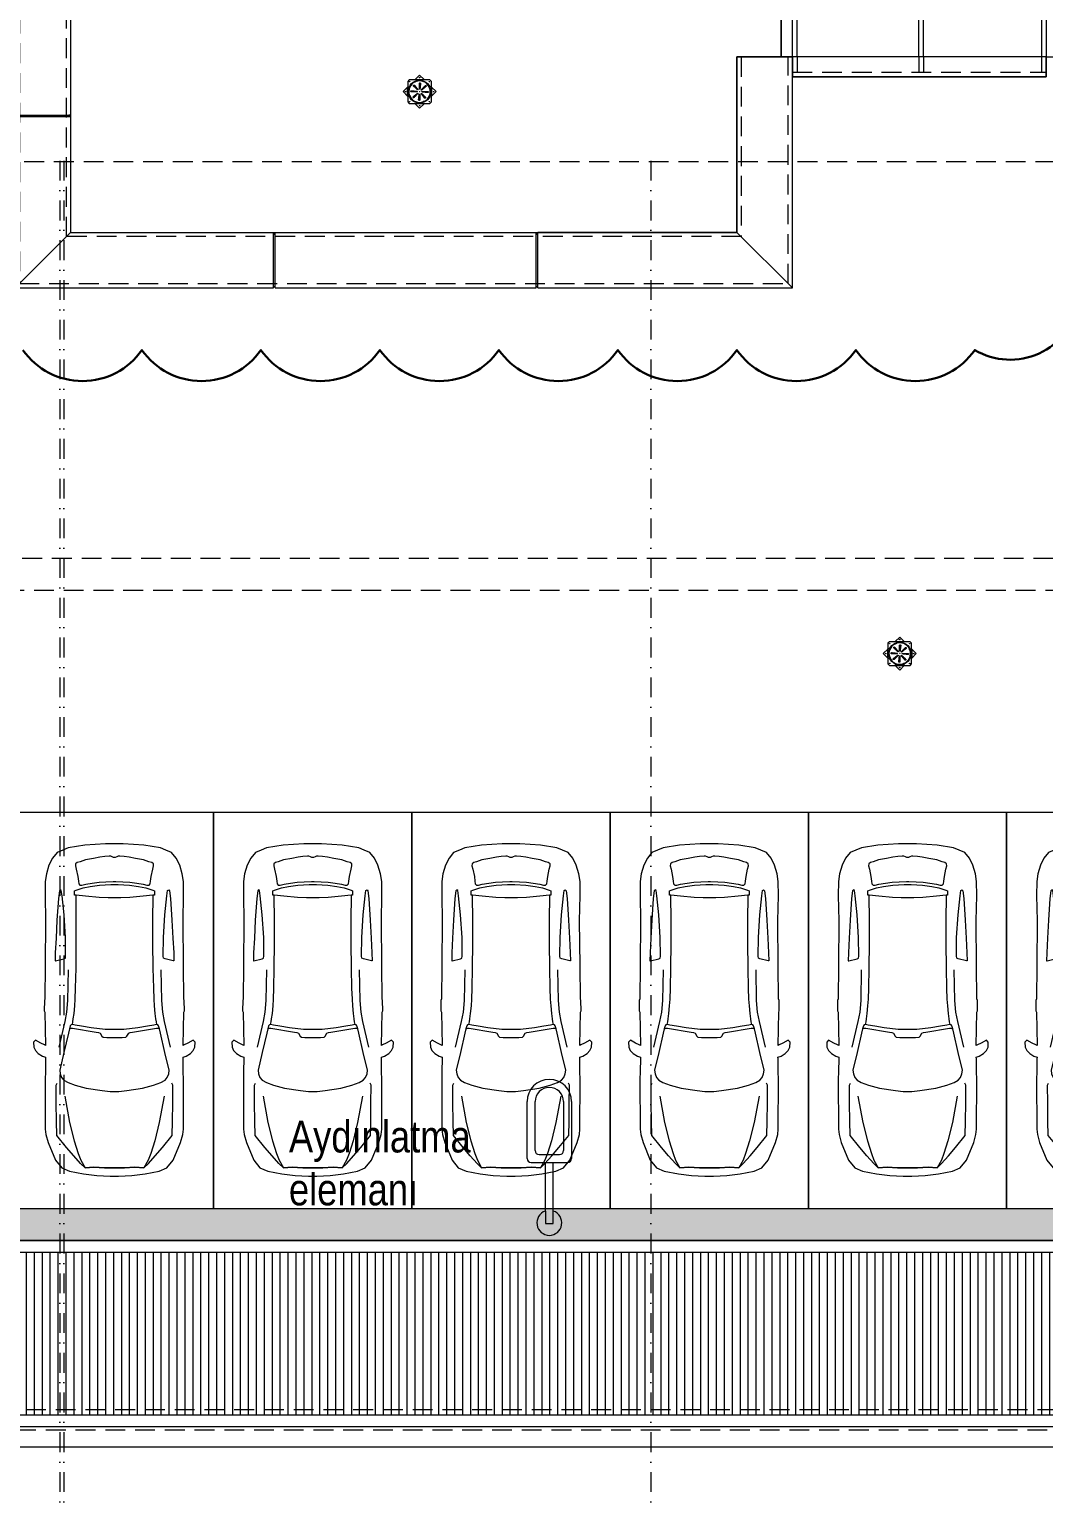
# Model space of a CAD drawing. Header units: metres. Extents: x -17822 to 152406, y -4219 to 19791.
# Drawn here: x 117317 to 118595, y -1682 to 166 of the extents above; entities that cross this region are included whole.
import ezdxf

# ---------------------------------------------------------------- set-up
doc = ezdxf.new("R2010")
doc.units = ezdxf.units.M
doc.header["$LTSCALE"] = 100
doc.header["$MEASUREMENT"] = 0
for name, pattern in [('DASHDOT2', [0.5, 0.25, -0.125, 0, -0.125]), ('DOT2', [0.125, 0, -0.125]), ('HIDDEN', [0.375, 0.25, -0.125])]:
    doc.linetypes.add(name, pattern=pattern)
doc.layers.get('0').update_dxf_attribs({"color": 9, "lineweight": 9})
for name, color, linetype, lineweight in [('04', 9, 'Continuous', 9), ('06A', 9, 'Continuous', 9), ('06C', 9, 'Continuous', 9), ('06D', 9, 'Continuous', 9), ('09', 9, 'Continuous', 9), ('20', 9, 'DOT2', 9), ('21', 9, 'Continuous', 9), ('24', 9, 'DASHDOT2', 9), ('40', 9, 'Continuous', 9), ('E-KABLO', 7, 'Continuous', 30), ('M-TEFRIS-015', 9, 'Continuous', 9)]:
    doc.layers.add(name, color=color, linetype=linetype, lineweight=lineweight)
doc.styles.add('MuuM_TEXT-STANDART', font='ARIALN.TTF')

# ---------------------------------------------------------------- blocks, each defined once
blk = doc.blocks.new('p-suzgec')
at = {"ltscale": 25}
for p, q in [((-5.90965004498139, 15.20000000000164), (-0.25, 20.85965004500486)), ((-0.25, 20.85965004500486), (5.409650045028684, 15.20000000000164)), ((-21.10965004498212, 9.095e-13), (-15.45000000000072, 5.659650045004128)), ((-15.45000000000072, -5.659650045001398), (-21.10965004498212, 9.095e-13)), ((-15.45000000000072, 5.659650045004128), (-15.25, 5.859650045004855)), ((-15.45000000000072, -5.659650045001398), (-15.45000000000072, 5.659650045004128)), ((-13.25, 15.00000000000091), (-15.25, 13.00000000000091)), ((-15.25, 13.00000000000091), (-15.25, -12.99999999999909)), ((12.75, 15.00000000000091), (-13.25, 15.00000000000091)), ((-10.49204573235329, 1.197096556985343), (-3.392690966185909, 0.2624487707616936)), ((-6.109650044982118, 15.00000000000091), (-5.90965004498139, 15.20000000000164)), ((-5.893768782261759, 12.31870017218989), (-5.974186235293018, 12.51284507791206)), ((-5.90965004498139, 15.20000000000164), (5.409650045028684, 15.20000000000164)), ((-5.759735876508785, 11.9951161132858), (-5.893768782261759, 12.3187001721908)), ((-5.05030670277847, 12.89552851027656), (-4.969889249747211, 12.7013836045553)), ((-4.969889249747211, 12.7013836045553), (-4.835856343990599, 12.37779954565121)), ((-3.269797998480498, 0.2462696046241035), (-3.392690966185909, 0.2624487707616936)), ((-0.25, 0), (-0.5, 0)), ((-0.25, 0), (-0.25, 0.25)), ((-0.25, 0), (0, 0)), ((-0.25, 0), (-0.25, -0.25)), ((-0.0037303953431547, 3.019797998473222), (0.0124487707398657, 3.142690966207737)), ((0.9470965569853432, 10.24204573236784), (0.0124487707398657, 3.142690966207737)), ((5.409650045028684, 15.20000000000164), (5.609650044982118, 15.00000000000091)), ((12.06870017219262, 5.64376878227722), (12.26284507792297, 5.724186235293018)), ((12.64552851030748, 4.800306702782108), (12.45138360457349, 4.71988924976631)), ((14.75, 13.00000000000091), (12.75, 15.00000000000091)), ((14.75, -12.99999999999909), (14.75, 13.00000000000091)), ((14.75, 5.859650045004855), (14.95000000000073, 5.659650045004128)), ((14.95000000000073, 5.659650045004128), (14.95000000000073, -5.659650045001398)), ((14.95000000000073, 5.659650045004128), (20.60965004498212, 9.095e-13)), ((20.60965004498212, 9.095e-13), (14.95000000000073, -5.659650045001398)), ((-15.25, -5.859650045002126), (-15.45000000000072, -5.659650045002308)), ((-15.25, -12.99999999999909), (-13.25, -14.99999999999909)), ((-13.25, -14.99999999999909), (12.75, -14.99999999999909)), ((-13.14552851026019, -4.800306702773923), (-12.95138360452984, -4.719889249758125)), ((-12.95138360452984, -4.719889249758125), (-12.62779954564758, -4.585856343992418)), ((-12.56870017219262, -5.643768782269944), (-12.76284507787932, -5.724186235285742)), ((-12.2451161132667, -5.509735876504237), (-12.56870017219262, -5.643768782269944)), ((-5.90965004498139, -15.19999999999891), (-6.109650044982118, -14.99999999999909)), ((5.409650045028684, -15.19999999999891), (-5.90965004498139, -15.19999999999891)), ((-0.25, -20.85965004500213), (-5.90965004498139, -15.19999999999891)), ((-1.447096556985343, -10.24204573236329), (-0.5124487707398658, -3.14269096620228)), ((-0.4962696046095516, -3.019797998468675), (-0.5124487707398658, -3.14269096620228)), ((5.409650045028684, -15.19999999999891), (-0.25, -20.85965004500213)), ((2.769797998480498, -0.2462696046186465), (2.892690966185909, -0.2624487707571461)), ((9.992045732353288, -1.197096556980795), (2.892690966185909, -0.2624487707571461)), ((4.469889249790867, -12.70138360454803), (4.335856343990599, -12.37779954564394)), ((4.55030670277847, -12.89552851026928), (4.469889249790867, -12.70138360454803)), ((5.259735876508785, -11.99511611327761), (5.393768782261759, -12.31870017218261)), ((5.393768782261759, -12.31870017218352), (5.474186235293018, -12.51284507790478)), ((5.609650044982118, -14.99999999999909), (5.409650045028684, -15.19999999999891)), ((12.75, -14.99999999999909), (14.75, -12.99999999999909)), ((14.95000000000073, -5.659650045002308), (14.75, -5.859650045002126))]:
    blk.add_line(p, q, dxfattribs=at)
for centre, radius in [((-17.92766952966485, 9.095e-13), 0.4000000000000008), ((-17.92766952966485, 9.095e-13), 0.3580950766099034), ((-0.25, 3.638e-12), 14.29999999999999), ((-12.75, 12.50000000000091), 0.3), ((-0.25, 17.67766952966485), 0.4000000000000008), ((-0.25, 17.67766952966485), 0.3580950766099034), ((12.25, 12.50000000000091), 0.3), ((17.42766952966485, 9.095e-13), 0.4000000000000007), ((17.42766952966485, 9.095e-13), 0.3580950766099034), ((-12.75, -12.49999999999909), 0.3), ((-0.25, -17.67766952966212), 0.4000000000000008), ((-0.25, -17.67766952966303), 0.3580950766099034), ((12.25, -12.49999999999909), 0.3)]:
    blk.add_circle(centre, radius, dxfattribs=at)
for centre, radius, start, end in [((-0.25, 3.638e-12), 13.54999999999999, 114.6147155052263, 200.3852844985426), ((-0.25, 5.457000000000001e-12), 13.7599999999984, 110.417572820394, 114.5824271695058), ((-0.25, 5.457000000000001e-12), 13.69999999999724, 110.4084486708165, 114.5915513307097), ((-0.25, 3.638e-12), 13.25238115423705, 110.3377704009891, 114.662229603447), ((-0.25, 3.638e-12), 13.1999999999999, 110.3291859899087, 114.6708140010805), ((-0.25, 3.638e-12), 13.54999999999999, 24.61471550310444, 110.3852845044589), ((-0.25, 3.638e-12), 13.55, 294.6147155052263, 20.38528449854262), ((-0.25, 3.638e-12), 13.1999999999999, 20.32918599355558, 24.67081400469464), ((-0.25, 4.5475e-12), 13.252381154235, 20.33777040741776, 24.66222959722354), ((-0.25, 3.638e-12), 13.70000000000007, 20.40844866049673, 24.59155133977938), ((-0.25, 3.638e-12), 13.76000000000045, 20.41757282469414, 24.5824271715112), ((-0.25, 3.638e-12), 13.75999999999951, 200.4175728246941, 204.5824271715112), ((-0.25, 2.7285e-12), 13.69999999999724, 200.4084486604968, 204.5915513397793), ((-0.25, 3.638e-12), 13.25238115423775, 200.3377704074178, 204.6622295972235), ((-0.25, 3.638e-12), 13.19999999999993, 200.3291859935556, 204.6708140046947), ((-0.25, 3.638e-12), 13.54999999999999, 204.6147155031045, 290.385284504459), ((-0.25, 3.638e-12), 13.1999999999999, 290.3291859899087, 294.6708140010806), ((-0.25, 3.638e-12), 13.25238115423766, 290.3377704009891, 294.662229603447), ((-0.25, 3.638e-12), 13.6999999999992, 290.4084486708165, 294.5915513307097), ((-0.25, 3.638e-12), 13.75999999999945, 290.4175728203941, 294.5824271695058)]:
    blk.add_arc(centre, radius, start, end, dxfattribs=at)
for points, knots in [([(-10.46928606615256, -0.3026083914064657), (-10.56732460362764, -0.3053490773854719), (-10.6722236912683, -0.2878953862946218), (-10.86589724267833, -0.2104036031514624), (-10.95459624538125, -0.1501680073379248), (-11.09332100753818, -0.0094831150026948), (-11.15235923216824, 0.0796205597216613), (-11.22762912516555, 0.2747618499233795), (-11.24385338486172, 0.3808014860132971), (-11.2352074899245, 0.5788250360310486), (-11.20980300521478, 0.6830471218891035), (-11.11781185278596, 0.8708856371349611), (-11.05123238950182, 0.954504725161314), (-10.90077402060706, 1.082563609319549), (-10.80716266632225, 1.134839363046012), (-10.60749553441928, 1.195149470398973), (-10.50150064076297, 1.203397894883892), (-10.40409285239729, 1.192134245182387)], [2.169267774827236, 2.169267774827236, 2.169267774827236, 2.169267774827236, 2.468106939247626, 2.468106939247626, 2.768207167394642, 2.768207167394642, 3.065525473568619, 3.065525473568619, 3.362843779742595, 3.362843779742595, 3.66016208591657, 3.66016208591657, 3.957480392090545, 3.957480392090545, 4.257580620237561, 4.257580620237561, 4.556349938830072, 4.556349938830072, 4.556349938830072, 4.556349938830072]), ([(-7.690102921893412, 7.012150030668634), (-7.7613645941492, 7.079535787674103), (-7.823197827070544, 7.166052267220948), (-7.905350743232702, 7.357795114112379), (-7.925477411270549, 7.463107778654375), (-7.924091389962995, 7.660680240111105), (-7.902831906314532, 7.76543238170143), (-7.818070028442889, 7.956641963049151), (-7.754560966743155, 8.043095592849568), (-7.6084236007664, 8.177005816980454), (-7.516763773652201, 8.232738277215503), (-7.318894318119419, 8.300512597431405), (-7.212687903920594, 8.312561431635004), (-7.015746465651318, 8.296722604087336), (-6.912588702281938, 8.267493920629931), (-6.728757033451984, 8.168953623544438), (-6.647974808467553, 8.099836432354095), (-6.5870617039036, 8.022994121605734)], [2.169267774827237, 2.169267774827237, 2.169267774827237, 2.169267774827237, 2.468106939247627, 2.468106939247627, 2.768207167394643, 2.768207167394643, 3.065525473568619, 3.065525473568619, 3.362843779742594, 3.362843779742594, 3.660162085916569, 3.660162085916569, 3.957480392090544, 3.957480392090544, 4.257580620237561, 4.257580620237561, 4.556349938830071, 4.556349938830071, 4.556349938830071, 4.556349938830071]), ([(-3.468189580551551, 0.3901081838366735), (-3.467733072535338, 0.3900553960020261), (-3.467277114046737, 0.3900013961356308), (-3.466821718215214, 0.3899461926184813), (-3.437212401255237, 0.3863569230124995), (-3.406182339182123, 0.3768891133440775), (-3.350107435835525, 0.3466170273277385), (-3.325063247746584, 0.3258101064066068), (-3.286688151583803, 0.280251024167228), (-3.270521014557743, 0.2524370738501602), (-3.25009845909517, 0.1926051041818937), (-3.245846746209281, 0.1605853841356293), (-3.248442583251744, 0.1011309400646496), (-3.255468819617817, 0.0696036259168977), (-3.281028360874188, 0.0117792779492447), (-3.29955812254775, -0.0145197730553264), (-3.341757925554702, -0.0565608792230705), (-3.368520255571638, -0.0751058787136572), (-3.427020163089764, -0.1003755204546906), (-3.458757320418953, -0.107102854140976), (-3.494906053318119, -0.1083094372770574), (-3.501333430594968, -0.1082818879949627), (-3.507811567000317, -0.1079990464531875)], [-0.001398503542098, -0.001398503542098, -0.001398503542098, -0.001398503542098, 0, 0, 0, 0.0909291013476903, 0.0909291013476903, 0.1818582026953806, 0.1818582026953806, 0.2711248308511078, 0.2711248308511078, 0.360391459006835, 0.360391459006835, 0.4496580871625623, 0.4496580871625623, 0.5389247153182894, 0.5389247153182894, 0.6298538166659796, 0.6298538166659796, 0.7207829180136698, 0.7207829180136698, 0.7401198426695906, 0.7401198426695906, 0.7401198426695906, 0.7401198426695906]), ([(-2.249755533317511, 2.55145181773696), (-2.249470060087332, 2.551091691197143), (-2.249185832450166, 2.550731096196614), (-2.248902853716572, 2.550370047927572), (-2.230503901744668, 2.526895102228081), (-2.215257086885685, 2.498258782501579), (-2.197011739808658, 2.437202240796069), (-2.194015539436804, 2.404780610694615), (-2.199095384730753, 2.345430183973803), (-2.207330925390124, 2.3143308588742), (-2.235197589405288, 2.257582339924738), (-2.25483253551647, 2.231934563717913), (-2.29870871012099, 2.191729457151268), (-2.325970187132043, 2.174404578888243), (-2.384931500630045, 2.151589915259137), (-2.416630258085206, 2.146096198092891), (-2.476197576150299, 2.146208413690146), (-2.508234696135332, 2.152018943839721), (-2.56746871247742, 2.175516290128143), (-2.594667214900255, 2.193200905996491), (-2.621081412165949, 2.217908737056859), (-2.625606773981417, 2.222473059415278), (-2.629987508942576, 2.227253792732881)], [-0.0013985035420983, -0.0013985035420983, -0.0013985035420983, -0.0013985035420983, 0, 0, 0, 0.0909291013476902, 0.0909291013476902, 0.1818582026953803, 0.1818582026953803, 0.2711248308511076, 0.2711248308511076, 0.3603914590068348, 0.3603914590068348, 0.4496580871625623, 0.4496580871625623, 0.5389247153182897, 0.5389247153182897, 0.62985381666598, 0.62985381666598, 0.7207829180136703, 0.7207829180136703, 0.7401198426695902, 0.7401198426695902, 0.7401198426695902, 0.7401198426695902]), ([(-0.5526083914082847, 10.2192860661753), (-0.555349077378196, 10.31732460362218), (-0.5378953862928029, 10.42222369127557), (-0.4604036031305441, 10.61589724269288), (-0.4001680073342869, 10.7045962453667), (-0.2594831150017853, 10.84332100757365), (-0.1703794402528729, 10.90235923217369), (0.0247618499197415, 10.97762912517009), (0.1308014859896502, 10.9938533848599), (0.3288250360637903, 10.98520748994815), (0.4330471219036554, 10.95980300522024), (0.6208856371231378, 10.86781185280324), (0.7045047251522192, 10.80123238952001), (0.8325636093504726, 10.6507740206307), (0.8848393630687496, 10.55716266634772), (0.9451494704007928, 10.35749553441656), (0.9533978948820732, 10.25150064075751), (0.9421342452042154, 10.15409285243368)], [2.169267774827236, 2.169267774827236, 2.169267774827236, 2.169267774827236, 2.468106939247626, 2.468106939247626, 2.768207167394642, 2.768207167394642, 3.065525473568616, 3.065525473568616, 3.362843779742592, 3.362843779742592, 3.660162085916569, 3.660162085916569, 3.957480392090545, 3.957480392090545, 4.257580620237561, 4.257580620237561, 4.556349938830072, 4.556349938830072, 4.556349938830072, 4.556349938830072]), ([(0.1401081838630489, 3.218189580550642), (0.1400553959902027, 3.21773307254898), (0.1400013961356308, 3.217277114074931), (0.1399461926412187, 3.216821718233403), (0.1363569230306894, 3.187212401255237), (0.1268891133368015, 3.156182339190308), (0.0966170273241005, 3.100107435855533), (0.0758101064238872, 3.07506324777205), (0.0302510241963319, 3.036688151610178), (0.0024370738756261, 3.020521014591395), (-0.0573948957971879, 3.000098459116088), (-0.0894146158825606, 2.995846746205643), (-0.1488690599326219, 2.998442583293581), (-0.1803963740821928, 3.005468819636007), (-0.2382207220434793, 3.031028360878735), (-0.2645197730525979, 3.049558122558663), (-0.3065608792021521, 3.091757925545607), (-0.3251058787100192, 3.118520255578914), (-0.3503755204365007, 3.177020163118868), (-0.357102854130062, 3.208757320413496), (-0.3583094372879714, 3.24490605333267), (-0.3582818879731349, 3.251333430631348), (-0.3579990464277216, 3.257811566986674)], [-0.0013985035420976, -0.0013985035420976, -0.0013985035420976, -0.0013985035420976, 0, 0, 0, 0.0909291013476903, 0.0909291013476903, 0.1818582026953805, 0.1818582026953805, 0.2711248308511078, 0.2711248308511078, 0.3603914590068352, 0.3603914590068352, 0.4496580871625627, 0.4496580871625627, 0.5389247153182901, 0.5389247153182901, 0.6298538166659801, 0.6298538166659801, 0.7207829180136702, 0.7207829180136702, 0.7401198426695911, 0.7401198426695911, 0.7401198426695911, 0.7401198426695911]), ([(2.301451817758788, 1.999755533368443), (2.301091691198962, 1.999470060100065), (2.300731096183881, 1.99918583244289), (2.300370047938486, 1.998902853736581), (2.276895102251728, 1.980503901793781), (2.248258782503398, 1.965257086905694), (2.187202240806072, 1.947011739806839), (2.154780610697343, 1.94401553946227), (2.095430183970165, 1.949095384733482), (2.064330858876928, 1.95733092539649), (2.007582339923828, 1.985197589414383), (1.981934563722461, 2.004832535560126), (1.94172945716491, 2.048708710142818), (1.924404578887333, 2.075970187132952), (1.901589915250951, 2.134931500635502), (1.896096198121085, 2.16663025807793), (1.896208413691056, 2.226197576193953), (1.902018943848815, 2.25823469613806), (1.925516290124505, 2.317468712490153), (1.943200905992853, 2.344667214898436), (1.967908737064135, 2.371081412195053), (1.972473059409821, 2.375606773983236), (1.977253792712872, 2.379987508958038)], [-0.0013985035420974, -0.0013985035420974, -0.0013985035420974, -0.0013985035420974, 0, 0, 0, 0.0909291013476903, 0.0909291013476903, 0.1818582026953806, 0.1818582026953806, 0.2711248308511081, 0.2711248308511081, 0.3603914590068356, 0.3603914590068356, 0.4496580871625627, 0.4496580871625627, 0.5389247153182897, 0.5389247153182897, 0.6298538166659798, 0.6298538166659798, 0.7207829180136698, 0.7207829180136698, 0.7401198426695906, 0.7401198426695906, 0.7401198426695906, 0.7401198426695906]), ([(2.968189580551551, -0.3901081838275786), (2.967733072582632, -0.3900553959929311), (2.967277114094031, -0.3900013961274453), (2.966821718262509, -0.3899461926093863), (2.937212401255237, -0.3863569230034045), (2.906182339182123, -0.3768891133349825), (2.850107435882819, -0.3466170273186435), (2.825063247793877, -0.3258101063975118), (2.786688151583803, -0.2802510241590426), (2.770521014601399, -0.2524370738410653), (2.75009845909517, -0.1926051041737082), (2.74584674620928, -0.1605853841265343), (2.748442583299038, -0.1011309400564642), (2.755468819661473, -0.0696036259078028), (2.781028360874188, -0.0117792779401498), (2.79955812254775, 0.0145197730644213), (2.841757925554702, 0.05656087923125599), (2.868520255571638, 0.0751058787227521), (2.927020163089764, 0.100375520462876), (2.958757320418953, 0.1071028541500709), (2.994906053318119, 0.1083094372861524), (3.001333430642262, 0.1082818880040577), (3.007811567000317, 0.1079990464622824)], [-0.0013985035420981, -0.0013985035420981, -0.0013985035420981, -0.0013985035420981, 0, 0, 0, 0.0909291013476898, 0.0909291013476898, 0.1818582026953796, 0.1818582026953796, 0.2711248308511073, 0.2711248308511073, 0.360391459006835, 0.360391459006835, 0.4496580871625626, 0.4496580871625626, 0.5389247153182902, 0.5389247153182902, 0.6298538166659802, 0.6298538166659802, 0.7207829180136704, 0.7207829180136704, 0.7401198426695906, 0.7401198426695906, 0.7401198426695906, 0.7401198426695906]), ([(6.762150030677731, 7.440102921889774), (6.829535787692293, 7.511364594176484), (6.9160522672355, 7.573197827068725), (7.107795114116014, 7.655350743266353), (7.213107778690755, 7.675477411273277), (7.410680240114742, 7.674091389966633), (7.515432381722348, 7.652831906304527), (7.706641963031871, 7.568070028470174), (7.793095592875033, 7.504560966763165), (7.927005816996825, 7.358423600789138), (7.982738277223687, 7.26676377370677), (8.050512597430497, 7.068894318123966), (8.062561431666836, 6.962687903968799), (8.046722604100067, 6.765746465661322), (8.01749392063357, 6.662588702301036), (7.918953623528067, 6.478757033448347), (7.849836432375013, 6.397974808483922), (7.772994121631199, 6.3370617039036)], [2.169267774827235, 2.169267774827235, 2.169267774827235, 2.169267774827235, 2.468106939247627, 2.468106939247627, 2.768207167394643, 2.768207167394643, 3.065525473568619, 3.065525473568619, 3.362843779742595, 3.362843779742595, 3.660162085916571, 3.660162085916571, 3.957480392090547, 3.957480392090547, 4.257580620237563, 4.257580620237563, 4.556349938830074, 4.556349938830074, 4.556349938830074, 4.556349938830074]), ([(9.969286066152563, 0.3026083914146511), (10.06732460362764, 0.3053490773936573), (10.1722236912683, 0.2878953863018978), (10.36589724267833, 0.2104036031596479), (10.45459624538125, 0.1501680073461102), (10.59332100758183, 0.0094831150108803), (10.65235923216824, -0.0796205597143853), (10.72762912521284, -0.274761849915194), (10.74385338486172, -0.3808014860060211), (10.7352074899718, -0.5788250360237726), (10.70980300521478, -0.683047121880918), (10.61781185283325, -0.8708856371267756), (10.55123238954547, -0.9545047251531286), (10.40077402060706, -1.082563609312273), (10.30716266636591, -1.134839363037826), (10.10749553441928, -1.195149470391697), (10.00150064076297, -1.203397894875706), (9.904092852444592, -1.192134245175111)], [2.169267774827239, 2.169267774827239, 2.169267774827239, 2.169267774827239, 2.468106939247626, 2.468106939247626, 2.768207167394643, 2.768207167394643, 3.065525473568619, 3.065525473568619, 3.362843779742594, 3.362843779742594, 3.66016208591657, 3.66016208591657, 3.957480392090547, 3.957480392090547, 4.257580620237561, 4.257580620237561, 4.556349938830072, 4.556349938830072, 4.556349938830072, 4.556349938830072]), ([(-7.262150030677731, -7.440102921881588), (-7.329535787644999, -7.511364594169207), (-7.416052267188205, -7.573197827060539), (-7.607795114068722, -7.655350743258167), (-7.713107778643462, -7.675477411265093), (-7.910680240114742, -7.674091389959358), (-8.015432381722349, -7.65283190629634), (-8.20664196303187, -7.568070028462897), (-8.293095592827738, -7.504560966754979), (-8.427005816949531, -7.358423600780952), (-8.482738277176395, -7.266763773698585), (-8.550512597430497, -7.06889431811669), (-8.562561431619542, -6.962687903960612), (-8.546722604056413, -6.765746465653138), (-8.51749392063357, -6.66258870229285), (-8.418953623528067, -6.478757033440161), (-8.34983643232772, -6.397974808475738), (-8.272994121583906, -6.337061703896325)], [2.169267774827236, 2.169267774827236, 2.169267774827236, 2.169267774827236, 2.468106939247626, 2.468106939247626, 2.768207167394642, 2.768207167394642, 3.065525473568618, 3.065525473568618, 3.362843779742593, 3.362843779742593, 3.66016208591657, 3.66016208591657, 3.957480392090547, 3.957480392090547, 4.257580620237563, 4.257580620237563, 4.556349938830072, 4.556349938830072, 4.556349938830072, 4.556349938830072]), ([(-2.801451817715134, -1.999755533360257), (-2.801091691198962, -1.99947006009188), (-2.800731096183881, -1.999185832433795), (-2.80037004789483, -1.998902853727486), (-2.776895102208072, -1.980503901784686), (-2.748258782456105, -1.965257086897508), (-2.687202240806072, -1.947011739797744), (-2.654780610697344, -1.944015539454085), (-2.595430183970165, -1.949095384724387), (-2.564330858876928, -1.957330925388305), (-2.507582339923828, -1.985197589405288), (-2.481934563722461, -2.00483253555194), (-2.441729457117617, -2.048708710133723), (-2.424404578887333, -2.075970187124767), (-2.401589915250951, -2.134931500626407), (-2.396096198073792, -2.166630258068835), (-2.396208413643762, -2.226197576184858), (-2.402018943801522, -2.258234696128965), (-2.425516290124505, -2.317468712481058), (-2.443200905992853, -2.344667214889341), (-2.467908737016841, -2.371081412185958), (-2.472473059409821, -2.37560677397505), (-2.477253792712872, -2.379987508948943)], [-0.0013985035420968, -0.0013985035420968, -0.0013985035420968, -0.0013985035420968, 0, 0, 0, 0.09092910134769, 0.09092910134769, 0.18185820269538, 0.18185820269538, 0.2711248308511075, 0.2711248308511075, 0.3603914590068351, 0.3603914590068351, 0.4496580871625629, 0.4496580871625629, 0.5389247153182906, 0.5389247153182906, 0.6298538166659805, 0.6298538166659805, 0.7207829180136704, 0.7207829180136704, 0.74011984266959, 0.74011984266959, 0.74011984266959, 0.74011984266959]), ([(0.0526083914082847, -10.21928606616711), (0.055349077378196, -10.31732460361491), (0.0378953863400966, -10.42222369126739), (-0.0395963968258002, -10.6158972426856), (-0.0998319926220575, -10.70459624535942), (-0.2405168849509209, -10.84332100756546), (-0.3296205596998334, -10.90235923216551), (-0.5247618499197415, -10.97762912516191), (-0.6308014859896502, -10.99385338485262), (-0.8288250360164965, -10.98520748994087), (-0.9330471218563616, -10.95980300521205), (-1.120885637123137, -10.86781185279597), (-1.204504725152219, -10.80123238951182), (-1.332563609303178, -10.65077402062252), (-1.384839363025093, -10.55716266634044), (-1.445149470353499, -10.35749553440837), (-1.453397894882073, -10.25150064074932), (-1.442134245160559, -10.15409285242549)], [2.169267774827236, 2.169267774827236, 2.169267774827236, 2.169267774827236, 2.468106939247626, 2.468106939247626, 2.768207167394642, 2.768207167394642, 3.065525473568619, 3.065525473568619, 3.362843779742594, 3.362843779742594, 3.660162085916569, 3.660162085916569, 3.957480392090545, 3.957480392090545, 4.257580620237561, 4.257580620237561, 4.556349938830071, 4.556349938830071, 4.556349938830071, 4.556349938830071]), ([(-0.6401081838193932, -3.218189580541547), (-0.6400553959902027, -3.217733072539886), (-0.6400013960883371, -3.217277114065836), (-0.639946192597563, -3.216821718224308), (-0.6363569229833957, -3.187212401247052), (-0.6268891133368016, -3.156182339181214), (-0.5966170273241005, -3.100107435846439), (-0.5758101063765935, -3.075063247763864), (-0.5302510241526761, -3.036688151601993), (-0.5024370738319704, -3.020521014583209), (-0.4426051041591564, -3.000098459106993), (-0.4105853841174394, -2.995846746197457), (-0.3511309400200844, -2.998442583285395), (-0.3196036259178072, -3.005468819627822), (-0.2617792779128649, -3.031028360870549), (-0.2354802269037464, -3.049558122550478), (-0.1934391207541921, -3.091757925536512), (-0.1748941212426871, -3.118520255570729), (-0.1496244795162056, -3.177020163109773), (-0.1428971458226442, -3.208757320404402), (-0.1416905627120286, -3.244906053323575), (-0.1417181119795714, -3.251333430623162), (-0.1420009535286226, -3.257811566978488)], [-0.0013985035420976, -0.0013985035420976, -0.0013985035420976, -0.0013985035420976, 0, 0, 0, 0.0909291013476901, 0.0909291013476901, 0.1818582026953802, 0.1818582026953802, 0.2711248308511076, 0.2711248308511076, 0.3603914590068349, 0.3603914590068349, 0.4496580871625624, 0.4496580871625624, 0.5389247153182898, 0.5389247153182898, 0.62985381666598, 0.62985381666598, 0.7207829180136702, 0.7207829180136702, 0.740119842669591, 0.740119842669591, 0.740119842669591, 0.740119842669591]), ([(1.749755533364805, -2.551451817727866), (1.749470060130988, -2.551091691188049), (1.749185832450166, -2.550731096187519), (1.748902853716572, -2.550370047918477), (1.730503901791962, -2.526895102218986), (1.715257086929341, -2.498258782492484), (1.697011739808658, -2.437202240787884), (1.694015539484098, -2.40478061068552), (1.699095384778047, -2.345430183965618), (1.707330925390124, -2.314330858866014), (1.735197589405288, -2.257582339916552), (1.754832535563764, -2.231934563708819), (1.798708710168284, -2.191729457143082), (1.825970187132043, -2.174404578880057), (1.884931500630045, -2.151589915250951), (1.916630258085206, -2.146096198084705), (1.976197576197591, -2.146208413681961), (2.008234696135332, -2.152018943831535), (2.06746871247742, -2.175516290119048), (2.094667214900255, -2.193200905987396), (2.121081412209605, -2.217908737048674), (2.125606773981417, -2.222473059406183), (2.12998750898987, -2.227253792724695)], [-0.001398503542097, -0.001398503542097, -0.001398503542097, -0.001398503542097, 0, 0, 0, 0.0909291013476904, 0.0909291013476904, 0.1818582026953808, 0.1818582026953808, 0.2711248308511082, 0.2711248308511082, 0.3603914590068356, 0.3603914590068356, 0.4496580871625637, 0.4496580871625637, 0.5389247153182916, 0.5389247153182916, 0.6298538166659814, 0.6298538166659814, 0.7207829180136712, 0.7207829180136712, 0.7401198426695922, 0.7401198426695922, 0.7401198426695922, 0.7401198426695922]), ([(7.190102921893412, -7.01215003066045), (7.261364594196492, -7.079535787666828), (7.323197827070544, -7.166052267212763), (7.405350743279996, -7.357795114104192), (7.425477411270549, -7.463107778647099), (7.424091389962995, -7.660680240102919), (7.402831906314532, -7.765432381693244), (7.318070028490182, -7.956641963040965), (7.25456096679045, -8.043095592842292), (7.108423600810057, -8.177005816973177), (7.016763773699495, -8.232738277208227), (6.818894318119419, -8.300512597423221), (6.712687903967888, -8.312561431627728), (6.515746465651318, -8.296722604080058), (6.412588702329231, -8.267493920621746), (6.228757033451984, -8.168953623536252), (6.147974808467553, -8.099836432345908), (6.0870617039036, -8.022994121597547)], [2.169267774827236, 2.169267774827236, 2.169267774827236, 2.169267774827236, 2.468106939247625, 2.468106939247625, 2.768207167394641, 2.768207167394641, 3.065525473568616, 3.065525473568616, 3.362843779742593, 3.362843779742593, 3.660162085916569, 3.660162085916569, 3.957480392090544, 3.957480392090544, 4.257580620237561, 4.257580620237561, 4.556349938830071, 4.556349938830071, 4.556349938830071, 4.556349938830071])]:
    blk.add_open_spline(points, degree=3, knots=knots, dxfattribs=at)
for points, weights in [([(-10.40409285239729, 1.192134245182387), (-5.137961372733116, 0.5831905324957916), (-3.468189580551551, 0.3901081838366735)], [1.043571220722654, 1.194704331472031, 1]), ([(-2.629987508942576, 2.227253792732881), (-3.853269404593447, 3.384001507533867), (-7.690102921893412, 7.012150030668634)], [1, 1.192890122442924, 1.043369591779915]), ([(-6.5870617039036, 8.022994121605734), (-3.29393265312683, 3.868688613823906), (-2.249755533317511, 2.55145181773696)], [1.043571221280278, 1.194704334353847, 1]), ([(-0.3579990464277216, 3.257811566986674), (-0.4050458169076592, 4.94074664376967), (-0.5526083914082847, 10.2192860661753)], [1, 1.192890122297644, 1.043369591750457]), ([(0.9421342452042154, 10.15409285243368), (0.3331905324957916, 4.887961372754035), (0.1401081838630489, 3.218189580550642)], [1.043571220429301, 1.194704329934248, 1]), ([(1.977253792712872, 2.379987508958038), (3.1340015070964, 3.603269404147794), (6.762150030677731, 7.440102921889774)], [1, 1.192890120171966, 1.043369591338578]), ([(7.772994121631199, 6.3370617039036), (3.61868861243056, 3.043932652093643), (2.301451817758788, 1.999755533368443)], [1.043571220057412, 1.194704328018913, 1]), ([(11.745116113314, 5.509735876511513), (11.90479123769182, 5.575875478612941), (12.06870017219262, 5.64376878227722)], [1.025547445254197, 1.012779980401008, 1]), ([(12.45138360457349, 4.71988924976631), (12.28747467007633, 4.651995946097487), (12.12779954564757, 4.585856344000604)], [1, 1.012779980401774, 1.025547445255728]), ([(-3.507811567000317, -0.1079990464531875), (-5.190746644744649, -0.1550458169504054), (-10.46928606615256, -0.3026083914064657)], [1, 1.192890124490874, 1.043369592179161]), ([(-8.272994121583906, -6.337061703896325), (-4.118688613409176, -3.04393265285762), (-2.801451817715134, -1.999755533359348)], [1.043571220942109, 1.194704332602387, 1]), ([(-2.477253792712872, -2.379987508948943), (-3.634001507609355, -3.603269404687125), (-7.262150030677731, -7.440102921881588)], [1, 1.192890123265694, 1.0433695919387]), ([(-1.442134245160559, -10.15409285242549), (-0.8331905324957914, -4.887961373042343), (-0.6401081838193932, -3.218189580541547)], [1.043571221026345, 1.194704333048303, 1]), ([(-0.1420009535286226, -3.257811566977578), (-0.0949541830923408, -4.940746641929763), (0.0526083914082847, -10.21928606616711)], [1, 1.192890113385196, 1.043369590024122]), ([(6.0870617039036, -8.022994121597547), (2.79393265186809, -3.868688612164078), (1.749755533364805, -2.551451817727866)], [1.043571219823404, 1.19470432680835, 1]), ([(2.12998750898987, -2.227253792724695), (3.353269403614831, -3.384001506543427), (7.190102921893412, -7.01215003066045)], [1, 1.192890117810992, 1.043369590879193])]:
    blk.add_rational_spline(points, weights, degree=2, dxfattribs=at)
for points, weights, knots in [([(3.007811567000317, 0.1079990464622824), (3.534545359063487, 0.1227239898989865), (6.012470738496631, 0.1919948656295673), (9.969286066152563, 0.3026083914146511)], [4.140647999070912, 3.567000401618872, 2.159536505705722, 1.324805863231822], [27.48414514386062, 27.48414514386062, 27.48414514386062, 27.50397367069815, 27.53272487457785, 27.53272487457785, 27.53272487457785]), ([(9.904092852397296, -1.192134245175111), (7.924256886122747, -0.9631979437353948), (4.697911481744085, -0.5901228018619804), (3.266394278871302, -0.4245907782787981), (2.968189580551551, -0.3901081838275786)], [1.324767237256654, 1.644854720390148, 2.713119413791541, 3.811418397336341, 4.162423829478075], [0.005902243483629999, 0.005902243483629999, 0.005902243483629999, 0.0175391276016079, 0.0447722171783756, 0.0575812293957394, 0.0575812293957394, 0.0575812293957394])]:
    blk.add_rational_spline(points, weights, degree=2, knots=knots, dxfattribs=at)
blk = doc.blocks.new('p-cati_porsche')
at = {"layer": '06A'}
for points in [[(1258.999987249757, -3168.250000403382), (1272.999987249757, -3168.250000403382), (1272.9999872435, -1654.503522117313), (924.983163042678, -1654.503522117313), (924.983163042678, -3168.251096091009), (938.983163042678, -3168.250313457928), (938.9999867497244, -1659.499999525207), (1258.9999872435, -1659.503522117313)], [(938.9831290533766, -3193.249999335671), (1258.9999872435, -3193.249999335671), (1258.9999872435, -3168.250000385855), (938.9831290533766, -3168.250000385855)]]:
    blk.add_lwpolyline(points, close=True, dxfattribs=at)
for points in [[(1098.466898173574, -3168.250000385855), (1098.466898173617, -1665.497963714135)], [(1104.466898173574, -3168.250000385855), (1104.466898173632, -1665.497963714135)], [(28.99999888244201, -2883.49999933667), (28.99999888174352, -3241.499999336671)], [(617.9164762619184, -3459.49999933666), (938.9831350934693, -3459.49999933666), (938.9831350934693, -3440.600964644831), (938.9831630461847, -3168.250000366168), (868.9831630461704, -3168.250000366168), (868.9831350934693, -3389.499999336623), (617.9164762619328, -3389.499999336624)], [(-41.00000111878035, -3241.499999336625), (28.99999888187449, -3241.499999336625)], [(-41.00000111838745, -3243.499999336624), (-41.00000111880945, -3459.49999933666), (284.9999988841009, -3459.49999933666)], [(-41.00000111878035, -3243.499999336624), (28.99999888187449, -3243.499999336624)], [(28.99999887845479, -3241.499999336673), (26.99999887845479, -3241.499999336673), (26.99999887845479, -3243.499999336673), (28.99999887845479, -3243.499999336673)], [(28.99999888177262, -3243.499999336624), (28.99999888145249, -3389.499999336496), (284.9999988841009, -3389.499999336496)], [(28.99999888151069, -3389.499999336472), (-41.00000111880945, -3459.49999933666)], [(284.9999988841009, -3459.49999933666), (284.9999988841009, -3389.49999933652)], [(284.9999988841009, -3389.499999336562), (284.9999988841009, -3391.499999336561), (286.9999988841009, -3391.499999336561)], [(286.9999988841009, -3459.49999933666), (286.9999988841009, -3389.49999933652)], [(286.999997525214, -3389.499999336562), (615.9164749030313, -3389.499999336562)], [(615.9164762619184, -3459.499999336659), (615.9164762619184, -3389.499999336597)], [(615.9164762619184, -3389.499999336562), (615.9164762619184, -3391.499999336561), (617.9164762619184, -3391.499999336561)], [(617.9164762619184, -3459.499999336659), (617.9164762619184, -3389.499999336597)], [(868.9831411569901, -3389.499999336651), (938.9831350934693, -3459.49999933666)], [(615.9164762619184, -3459.49999933666), (615.9164762619184, -3414.499999336661)], [(617.9164762619184, -3459.49999933666), (617.9164762619184, -3414.499999336661)], [(284.9999988841009, -3459.49999933666), (284.9999988841009, -3457.49999933666), (286.9999988841009, -3457.49999933666)], [(286.9999988841009, -3459.49999933666), (615.9164762619184, -3459.49999933666)], [(615.9164762619184, -3459.499999336659), (615.9164762619184, -3457.499999336659), (617.9164762619184, -3457.499999336659)]]:
    blk.add_lwpolyline(points, dxfattribs=at)
at = {"layer": '06C'}
blk.add_lwpolyline([(938.9831290533766, -3193.249999335671), (938.9999867497244, -1659.499999525207), (1258.9999872435, -1659.503522117313), (1258.9999872435, -3193.249999335672)], close=True, dxfattribs=at)
at = {"layer": '06D'}
blk.add_lwpolyline([(944.9831289727445, -3168.250000385855), (944.9831229202392, -1665.500074825281), (1252.9999872435, -1665.503446629634), (1252.9999872435, -3168.250000385855)], dxfattribs=at)
at = {"layer": '20', "linetype": 'HIDDEN'}
for points in [[(874.5201606933406, -3168.250062275947), (874.5176566908048, -3394.700000695312), (23.79999605538615, -3394.700000695312), (23.79999605538615, -1560.721845968121), (78.47184663145163, -1560.721845968121), (78.47184663145163, -1500.999995743839), (-35.58352742140414, -1500.999995743839), (-35.58352742138961, -3454.083522811951), (933.5666368718956, -3454.083522811951), (933.5507978929672, -3168.250617139975)], [(944.9831289727445, -3168.250000385855), (944.9831289727445, -3187.249999335674)], [(1098.466898173574, -3168.250000385855), (1098.466898173574, -3187.249999335671)], [(1104.466898173574, -3168.250000385855), (1104.466898173574, -3187.249999335669)], [(1252.9999872435, -3168.250000385855), (1252.9999872435, -3187.249999335669)], [(938.9831290533766, -3187.249999335674), (1258.9999872435, -3187.249999335669)]]:
    blk.add_lwpolyline(points, dxfattribs=at)
at = {"layer": '40'}
blk.add_lwpolyline([(28.99999888490129, -1566.24999933668), (28.99999888490129, -3389.499999336496), (868.9831350934693, -3389.499999336623), (868.9831630461704, -3168.250000366168), (924.983163042678, -3168.250000366168), (924.983163042678, -1654.503522117313), (1272.9999872435, -1654.503522115875), (1272.999987249757, -3168.250000403382), (1324.061167406107, -3168.250000548756), (1324.061167406107, -3382.822544201037, 0.3452694279291447), (2162.153746137061, -2563.154173725382, 0.0191526754527319), (2168.999089080113, -2489.999875164663), (2168.999089080113, -1566.249999336657), (2113.999974622784, -1566.249999336657), (2113.999974622769, -1496.249999336657), (2147.999973819053, -1496.249999336651), (2147.999973819053, -896.4999993366591), (49.9999999999709, -896.4999993366507), (50, -1496.249999336657), (84, -1496.249999336657), (84.00000000005821, -1566.249999336634)], format="xyb", close=True, dxfattribs=at)
at = {"layer": '06D'}
blk.add_blockref('p-suzgec', (469.2499928157922, -3212.000000554009), dxfattribs=at)
blk = doc.blocks.new('p-platform_süzgeç')
at = {"layer": '06D'}
blk.add_blockref('p-suzgec', (-6010.744665643331, -9251.317816466884), dxfattribs=at)
blk = doc.blocks.new('p-akslar_yeni')
at = {"layer": '24'}
for points in [[(11769.99999571245, -8575), (11769.99999571245, -11857.17848080863)], [(11774.99999571245, -8575), (11774.99999571245, -11857.17848080863)], [(12514.99999571245, -8575.000000000002), (12514.99999571245, -11897.17848080862)]]:
    blk.add_lwpolyline(points, dxfattribs=at)
blk = doc.blocks.new('A$C442D6FDD')
at = {"layer": '06D', "color": 9}
for p, q in [((13874.74363410205, -3722.502531421897), (13874.74363410204, -3650.842749077705)), ((13884.74363410205, -3712.50253142189), (13884.74363410205, -3650.842749077705)), ((13920.74363396794, -3650.842749077705), (13920.74363396794, -3712.50253142189)), ((13930.74363396794, -3650.842749077705), (13930.74363396794, -3722.50253142189)), ((13879.74363410205, -3727.50253142189), (13925.74363396796, -3727.50253142189)), ((13889.74363410207, -3717.50253142189), (13915.74363396794, -3717.50253142189)), ((13897.74363403498, -3788.770252823364), (13897.74363403501, -3727.50253142189)), ((13907.743634035, -3788.770252823366), (13907.743634035, -3727.50253142189))]:
    blk.add_line(p, q, dxfattribs=at)
blk.add_lwpolyline([(13897.74363403498, -3788.770252823364), (13897.743634035, -3804.557848074109), (13907.74363403501, -3804.557848074109), (13907.743634035, -3788.770252823368)], dxfattribs=at)
for centre, radius, start, end in [((13902.743634035, -3650.842749077705), 28.0000000000004, 0, 180), ((13902.743634035, -3650.842749077705), 18.00000000000039, 0, 180), ((13889.74363410205, -3712.50253142189), 5, 180, 270), ((13915.74363396794, -3712.50253142189), 5, 270, 0), ((13879.74363410205, -3722.50253142189), 5, 180, 270), ((13925.74363396794, -3722.502531421897), 5, 270, 0), ((13902.74363403498, -3803.679163749383), 15.725, 108.5399027051424, 71.46009729485762)]:
    blk.add_arc(centre, radius, start, end, dxfattribs=at)
blk = doc.blocks.new('p-araba-10')
for points in [[(-193.7946515953372, -2.391985443406156), (-193.7946515953372, 5.335690907420939), (-192.9446603355027, 22.22289716773957), (-191.1343508511054, 38.93531647465716), (-187.6447102801176, 56.59160204151703), (-183.4097955941252, 66.35645079905225), (-173.8844029613829, 74.24433113962004), (-151.2714402148121, 83.47939412597042), (-141.1894990330038, 86.29693780564413), (-134.4818931684131, 87.06637284766475), (-72.47454634953465, 87.27792136419157), (-61.37456853537878, 86.96089897568163), (-45.80797869517119, 86.77968660414628), (-43.98216578320716, 86.69688539662457), (-42.48757636609662, 90.54232733759271), (-39.06058796141588, 95.92556130162848), (-35.28961942424939, 99.56732487659613), (-31.16356867497962, 101.5281495497766), (-25.08713004989841, 101.8897061243915), (-22.62401783232053, 99.42752378272415), (-26.03112483520817, 92.75779106507252), (-28.43438111791329, 88.23908721069164), (-29.23044434502663, 86.74229554577325), (12.67796832371095, 87.5864527811209), (14.66985345240391, 88.35852471650287), (27.59592798743688, 88.18962056421152), (29.71225956566923, 87.5110533529223), (71.74465721946035, 87.11365386146645), (127.907173206855, 86.6577619465679), (159.9596585794788, 87.22787608978979), (177.4583239854255, 87.11279642833686), (187.3207639684406, 85.7044076233724), (198.3576960887148, 82.41805237434164), (207.0429049775849, 78.0176222933078), (214.099722343366, 72.2010371620272), (217.0853713837714, 65.01382188285059), (219.972124850101, 58.06467335952038), (223.2213249290798, 37.27381372782111), (225, 11.23466373271367), (225, -11.23466373271367), (223.2213249290798, -37.27381372758828), (219.972124850101, -58.06467335928755), (217.0853713837714, -65.01382188264688), (214.099722343366, -72.20103716179437), (207.0429049775703, -78.01762229307495), (198.3576960887148, -82.4180523741379), (187.3207639684406, -85.70440762313955), (177.4583239854109, -87.11279642810403), (159.9596585794934, -87.22787608955696), (127.9071732068696, -86.65776194633509), (71.74465721946035, -87.11365386126272), (29.71225956566923, -87.5110533527186), (27.59592798743688, -88.18962056400778), (14.66985345240391, -88.35852471627004), (12.67796832371095, -87.58645278088807), (-29.23044434501207, -86.74229554554041), (-28.43438111791329, -88.23908721042973), (-26.03112483520817, -92.75779106483971), (-22.62401783232053, -99.42752378249132), (-25.08713004989841, -101.8897061241878), (-31.16356867500872, -101.5281495495728), (-35.28961942424939, -99.56732487633415), (-39.06058796141588, -95.92556130139565), (-42.48757636609662, -90.542327337389), (-43.98216578320716, -86.69688539639174), (-45.80797869517119, -86.77968660394255), (-61.37456853537878, -86.9608989754779), (-72.47454634956375, -87.27792136398784), (-134.4818931684276, -87.06637284746101), (-141.1894990330038, -86.2969378054113), (-151.2714402148121, -83.47939412573758), (-173.8844029613974, -74.24433113938721), (-183.4097955941252, -66.35645079881942), (-187.644710280103, -56.5916020412842), (-191.1343508511054, -38.93531647442433), (-192.9446603355027, -22.22289716750674), (-193.7946515953372, -5.335690907188108), (-193.7946515953372, 2.391985443609883)], [(-92.98041732398269, -62.46545957286435), (-126.3407780398411, -56.34466668996902), (-149.4607751506846, -50.64599693204218), (-165.5075315705035, -45.58051337573853), (-173.7420508244977, -42.30905486705887), (-183.4545614163799, -36.92697770516679), (-182.7155649415654, -25.63516972759681), (-183.2434195664391, -12.44380516409001), (-183.2434195664245, 0.1671394717268413), (-183.2434195664245, 12.77808410754369), (-182.7155649415654, 25.96944867107959), (-183.4545614163653, 37.26125664862047), (-177.7537395265099, 42.95992640654731), (-168.4635126345383, 51.50793053877714), (-157.5897250914422, 60.58358933423005), (-142.7042472345783, 72.82517610951619), (-124.6516464637388, 73.24730024398013), (-101.9539330527914, 73.56389284004398), (-79.36179056677794, 73.66942336891951), (-76.8280915909272, 72.40305197508131)], [(-92.98041732398269, 62.79973851631804), (-126.3407780398411, 56.6789456333936), (-149.4607751506992, 50.98027587546676), (-165.507531570518, 45.91479231916309), (-173.7420508244977, 42.64333381051256), (-183.4545614163653, 37.26125664862047), (-182.7155649415654, 25.96944867107959), (-183.2434195664245, 12.77808410754369), (-183.2434195664245, 0.1671394717268413), (-183.2434195664391, -12.44380516409001), (-182.7155649415654, -25.63516972759681), (-183.4545614163799, -36.92697770516679), (-177.753739526539, -42.62564746312272), (-168.4635126345383, -51.17365159532346), (-157.5897250914277, -60.24931039077637), (-142.7042472345783, -72.4908971660916), (-124.6516464637388, -72.91302130052645), (-101.9539330527914, -73.22961389661941), (-79.36179056677794, -73.33514442546584), (-76.82809159091268, -72.06877303165675)], [(-8.335404753743205, -56.67784572679375), (-13.40694145239831, -57.91172201333393), (-38.07109375957225, -63.47266283795761), (-60.31499003176577, -68.83198861042911), (-64.87784118870331, -68.26184810265839), (-69.3266201105871, -66.43739597806415), (-72.97690003838215, -63.58669135610398), (-75.82868263508135, -58.34139306024008), (-79.13674918343895, -49.21913660351129), (-82.78702911124856, -35.30769488208171), (-86.09509565962071, -15.35275732063746), (-87.0076668887341, -5.318274801611551), (-87.00766688874864, 0.1671394717268413), (-87.00766688871954, 5.652553745065233), (-86.09509565959162, 15.68703626409115), (-82.78702911124856, 35.64197382550629), (-79.13674918343895, 49.55341554699407), (-75.82868263508135, 58.67567200369376), (-72.97690003841124, 63.92097029955767), (-69.3266201105871, 66.77167492148874), (-64.87784118871787, 68.59612704611207), (-60.31499003175122, 69.16626755388278), (-38.07109375957225, 63.80694178138219), (-13.40694145236921, 58.24600095675851), (-8.335404753757759, 57.01212467024743)], [(66.19004278817738, 58.56164348551828), (27.51988434643136, 59.35984102963994), (12.69062016495445, 60.61415160492471), (0.9412797245604452, 62.89471571908507), (-31.45496066288615, 70.42057812913845)], [(-2.503063883443246, -52.91634093284665), (-3.05121524563583, -54.57846237601188), (-4.305998191324761, -55.49068843833811), (-8.335404753743205, -56.67784572679375), (-7.271851360201253, -54.46443385783641), (-7.157780788023956, -52.75401129298552), (-12.40505870392371, -22.76459121254447), (-12.74727208340482, -19.79985807240882), (-13.65984331253276, -17.74734995297331), (-17.53826604764617, -15.58081331544963), (-18.6789784211287, -14.21247526355728), (-19.13526403570722, -9.651347035178333), (-19.24933460789907, -3.15173816405877), (-19.24933460789907, 0.1671394717268413), (-19.24933460789907, 3.486017107483348), (-19.13526403572177, 9.985625978602913), (-18.6789784211578, 14.54675420698186), (-17.53826604764617, 15.91509225887421), (-13.65984331253276, 18.08162889642699), (-12.74727208340482, 20.1341370158334), (-12.40505870392371, 23.09887015593995), (-7.157780788038508, 53.0882902364101), (-7.271851360201253, 54.79871280129009), (-8.335404753757759, 57.01212467024743), (-4.305998191339313, 55.82496738173358), (-3.05121524563583, 54.91274131946557), (-2.503063883443246, 53.25061987627123)], [(160.3604593043128, 48.6247026934725), (127.9642189168808, 48.28261818051396), (99.67454573474241, 48.28261818051396), (68.41901938372757, 48.6247026934725), (43.20926827973744, 49.19484424281108), (29.29257532740303, 49.65095623237721), (20.85130143533752, 50.22109778168669), (11.38338574198133, 51.13332384401292), (4.31096703071671, 52.04554886471306), (0.6603977567137918, 52.57220961393613), (-2.503063883443246, 53.25061987627123), (-3.393428625116939, 49.78147154174803), (-4.876354378109681, 41.68546862395305), (-6.929637980749247, 29.59847798552073), (-9.096992155580663, 11.92410557980474), (-9.096992155566113, 2.573792086725006), (-9.096992155580663, 0.1671394717268413), (-9.096992155580663, -2.239513143300428), (-9.096992155580663, -11.58982663638016), (-6.929637980734697, -29.26419904209615), (-4.87635437809513, -41.35118968049937), (-3.393428625116939, -49.44719259835257), (-2.503063883443246, -52.91634093284665), (0.6603977567137918, -52.23793067048246), (4.31096703071671, -51.71126992131758), (11.38338574196677, -50.79904490055922), (20.85130143533752, -49.88681883826211), (29.29257532740303, -49.31667728892353), (43.20926827973744, -48.8605652993283), (68.41901938371302, -48.29042375004792), (99.67454573472787, -47.94833923706028), (127.9642189168808, -47.94833923706028), (160.3604593042982, -48.29042375001882)], [(66.19004278817738, -58.22736454209372), (27.51988434643136, -59.02556208618626), (12.690620164969, -60.27987266147102), (0.9412797245604452, -62.5604367756605), (-31.45496066285705, -70.08629918571387)]]:
    blk.add_lwpolyline(points)
for points in [[(159.4756802741467, 66.29907509915938), (166.0918133708328, 67.2113011614565), (167.1184551721671, 68.57964025491674), (165.8636722264782, 69.60589379382145), (156.2816842979955, 70.86020436907711), (128.6764395377104, 72.68465545213256), (106.0903282231156, 73.82493750921276), (87.72485468602099, 74.85119104814656), (77.73710138334718, 74.99895297260082), (77.38901637254456, 74.3431616359012), (80.31022259528982, 64.01851098496991), (81.10872158932034, 62.08003138376807), (83.2760757641663, 61.73794687080954), (106.8888272171607, 61.96600390713139), (135.634786013863, 63.79045499018684)], [(169.6280227264651, -39.28219476992672), (171.3390929496527, -30.27396578980552), (172.9360892748227, -18.6430881825363), (173.8486605039361, -4.38956194811908), (173.8486605039361, 0.1671394717268413), (173.8486605039506, 4.723840891572762), (172.9360892748082, 18.97736712598998), (171.3390929496381, 30.60824473323009), (169.6280227264651, 39.6164737133513), (166.7762417927006, 48.39664669866033), (165.8358800274873, 50.44915377649886), (160.5886021116021, 50.44915377649886), (160.3604593043128, 48.6247026934725), (159.0193946595827, 36.53771205506928), (157.5364689066045, 19.43348015712399), (156.9661127198342, 8.144687062813318), (156.9661127198342, 0.1671394716977375), (156.9661127198342, -7.810408119388739), (157.5364689066045, -19.09920121369941), (159.0193946595682, -36.2034331116156), (160.3604593042982, -48.29042375001882), (160.5886021116021, -50.11487483307428), (165.8358800274873, -50.11487483304517), (166.7762417927006, -48.06236775523575)], [(174.0634268708236, -36.08940459344011), (175.5463542867364, -27.87937419903756), (176.5729944251361, -19.32725825005036), (177.3714934191812, -10.54708526474132), (177.4855656542786, -1.424828807983431), (177.4855656542786, 0.1671394717268413), (177.4855656542786, 1.759107751437113), (177.3714934191812, 10.8813642081368), (176.5729944251361, 19.66153719344584), (175.5463542867073, 28.21365314243303), (174.0634268708236, 36.42368353686471), (173.0367867324239, 41.09884028341911), (173.1508573046012, 43.72148995210591), (174.5197124853875, 45.20385652217373), (178.0559218410199, 45.65996955333685), (184.1016987509647, 46.4581670974585), (193.2273994019633, 48.39664669868944), (197.4480371794489, 49.42290023759415), (199.843534161555, 49.30887171938957), (201.6686732940288, 47.14233612340468), (202.5812445231568, 43.60746143395954), (204.7485986979882, 36.87979656802781), (206.6878100655594, 26.73128553082643), (208.1707358185231, 18.63528261297324), (209.0833053847746, 12.4777592964092), (209.6536615715158, 6.89037752909644), (209.539590999324, 4.951897927894606), (208.6270214331016, 3.013418326692772), (207.7144502039591, 1.188966202098526), (207.7144502039737, 0.1671394717268413), (207.7144502039591, -0.8546872586739482), (208.6270214331016, -2.679139383268193), (208.6270214331016, -2.679139383268193), (209.539590999324, -4.617618984470027), (209.6536615715158, -6.556098585671861), (209.0833053847455, -12.14348035298462), (208.1707358185231, -18.30100366957777), (206.6878100655594, -26.39700658737274), (204.7485986979882, -36.54551762460324), (202.5812445231568, -43.27318249050586), (201.6686732940288, -46.8080571799801), (199.8435341615695, -48.97459277596501), (197.4480371794634, -49.08862129414046), (193.2273994019633, -48.06236775526485), (184.1016987509647, -46.12388815400481), (178.0559218410344, -45.32569060988317), (174.5197124854021, -44.86957757877826), (173.1508573045867, -43.38721100868133), (173.0367867324094, -40.76456133999454)], [(159.4756802741467, -65.9647961557348), (166.0918133708328, -66.87702221800282), (167.1184551721671, -68.24536131146306), (165.8636722264491, -69.27161485036775), (156.2816842979809, -70.52592542565253), (128.6764395377104, -72.35037650867889), (106.0903282231156, -73.49065856578818), (87.72485468602099, -74.51691210466379), (77.73710138333263, -74.66467402914714), (77.38901637254456, -74.00888269247663), (80.31022259527526, -63.68423204151622), (81.10872158933489, -61.74575244031439), (83.27607576415176, -61.40366792735585), (106.8888272171461, -61.6317249637068), (135.6347860138776, -63.45617604673316)]]:
    blk.add_lwpolyline(points, close=True)
blk = doc.blocks.new('p-carpark_std')
at = {"layer": '06D'}
blk.add_lwpolyline([(-500, -125), (0, -125), (0, 125), (-500, 125)], close=True, dxfattribs=at)
at = {"layer": '04'}
blk.add_blockref('p-araba-10', (-265, 0), dxfattribs=at)

msp = doc.modelspace()

# ---------------------------------------------------------------- hatches: boundary and pattern name
at = {"layer": '06D'}
h = msp.add_hatch(dxfattribs=at)
h.set_pattern_fill('_USER', color=251, scale=9.999999999999996, angle=90, pattern_type=0)
h.set_pattern_definition([(90, (-158696.9592036785, -9057.528692316162), (-9.999999999999996, 0), [])])
h.paths.add_polyline_path([(113612.6361358573, -1581.040766369197), (123262.6361290012, -1581.040021359056), (123262.6364826651, -1376.317073081183), (113612.636489521, -1376.317818091195)])
at = {"layer": '09'}
msp.add_hatch(color=254, dxfattribs=at).paths.add_polyline_path([(124098.2995934505, -1321.317811412502), (113157.6225810786, -1321.318660375033), (113157.6225862, -1361.317815346923), (124069.1941458566, -1361.317815377524)])
at = {"layer": 'M-TEFRIS-015'}
h = msp.add_hatch(dxfattribs=at)
h.set_pattern_fill('_USER', color=256, scale=9.999999999999996, angle=90, pattern_type=0)
h.set_pattern_definition([(90, (-158696.9592036785, -9057.528692316178), (-9.999999999999996, 0), [])])
h.paths.add_polyline_path([(113612.6365176894, -1566.317118291716), (123262.6365108333, -1566.316373281561), (123262.6364826651, -1376.317073081185), (113612.636489521, -1376.317818091195)])

# ---------------------------------------------------------------- linework, layer by layer
at = {"layer": '06C'}
msp.add_lwpolyline([(116157.6029580125, -1621.617028728491), (124069.2038676465, -1621.321205962373), (124069.2038676465, -1596.312823977614), (116132.6035999291, -1596.107002106914)], dxfattribs=at)
at = {"layer": '06D', "linetype": 'HIDDEN'}
for points in [[(111997.636515103, -1.317824827389813), (111997.636515102, -541.3178205213399), (124422.6365107792, -541.3178258677353), (124422.6365108155, -1.317829156737389), (124382.6365108155, -1.317824850665602), (124382.6365108146, -501.3178248506583), (112037.6365151021, -501.3178205214126), (112037.636515103, -1.317824827411641)], [(112875.000023842, -544.9998762130917), (112875.000023842, -1599.999976158178), (123292.4997571985, -1599.999976158034), (123292.4997571985, -545.0003866708366), (123262.5001434366, -545.0003866708657), (123262.5001434366, -1575.000350087758), (112900, -1574.999999999992), (112904.999935627, -544.9998762130917)]]:
    msp.add_lwpolyline(points, close=True, dxfattribs=at)
at = {"layer": '06D'}
for points in [[(124098.2995934505, -1321.317811412502), (113157.6225810786, -1321.318660375033), (113157.6225862, -1361.317815346923), (124069.1941458566, -1361.317815377524)], [(113597.6361358572, -1596.040766369086), (123277.6364826651, -1596.315926412619), (123277.6364826651, -1361.317073081133), (113597.636489521, -1361.317818091153)], [(113612.6361358573, -1581.040766369197), (123262.6361290012, -1581.040021359056), (123262.6364826651, -1376.317073081183), (113612.636489521, -1376.317818091195)]]:
    msp.add_lwpolyline(points, close=True, dxfattribs=at)
at = {"layer": '20', "linetype": 'HIDDEN'}
msp.add_lwpolyline([(124422.6504384151, -1.319353752317511), (111997.6504427026, -1.319353728918031)], dxfattribs=at)
at = {"layer": 'E-KABLO', "color": 2}
msp.add_lwpolyline([(117308.6446912007, -238.6501722777684, 0.52056705), (117458.6446912007, -238.6501722777684, 0.52056705), (117608.6446912008, -238.6501722777684, 0.52056705), (117758.6446912007, -238.6501722777684, 0.52056705), (117908.6446912007, -238.6501722777684, 0.52056705), (118058.6446912007, -238.6501722777684, 0.52056705), (118208.6446912007, -238.6501722777684, 0.52056705), (118358.6446912007, -238.6501722777684, 0.52056705), (118508.6446912007, -238.6501722777684, 0.52056705), (118639.7409516562, -178.7599317616368, 0.52056705), (118762.5603775164, -92.64728094080056, 0.52056705), (118885.3798033765, -6.534630119964277, 0.52056705), (119008.1992292366, 79.57802070086836, 0.52056705), (119131.0186550967, 165.6906715217046, 0.52056705), (119253.8380809568, 251.8033223425409, 0.52056705)], format="xyb", dxfattribs=at)

# ---------------------------------------------------------------- block references
for name, p in [('A$C442D6FDD', (104069.4733830786, 2464.55785253368)), ('p-platform_süzgeç', (124424.9999957124, 8630.000004305977))]:
    msp.add_blockref(name, p)
at = {"layer": '04', "xscale": -1, "rotation": 270}
for p in [(117423.7998255797, -821.3178177406735), (117673.7998255796, -821.3178177407026), (117923.7998255795, -821.3178177407535), (118173.7998255797, -821.3178177406935), (118423.7998255797, -821.3178177406644), (118673.7998255797, -821.3178177407026)]:
    msp.add_blockref('p-carpark_std', p, dxfattribs=at)
at = {"layer": '06D'}
msp.add_blockref('p-cati_porsche', (117339.6365578896, 3299.18217449842), dxfattribs=at)
at = {"layer": '24'}
msp.add_blockref('p-akslar_yeni', (105585, 8575), dxfattribs=at)

# ---------------------------------------------------------------- texts
at = {"layer": '21', "insert": (117643.9035739778, -1210.323514088573), "char_height": 40, "width": 216.4175981307062, "attachment_point": 1, "style": 'MuuM_TEXT-STANDART'}
msp.add_mtext('Aydınlatma elemanı', dxfattribs=at)

doc.saveas('drawing.dxf')
